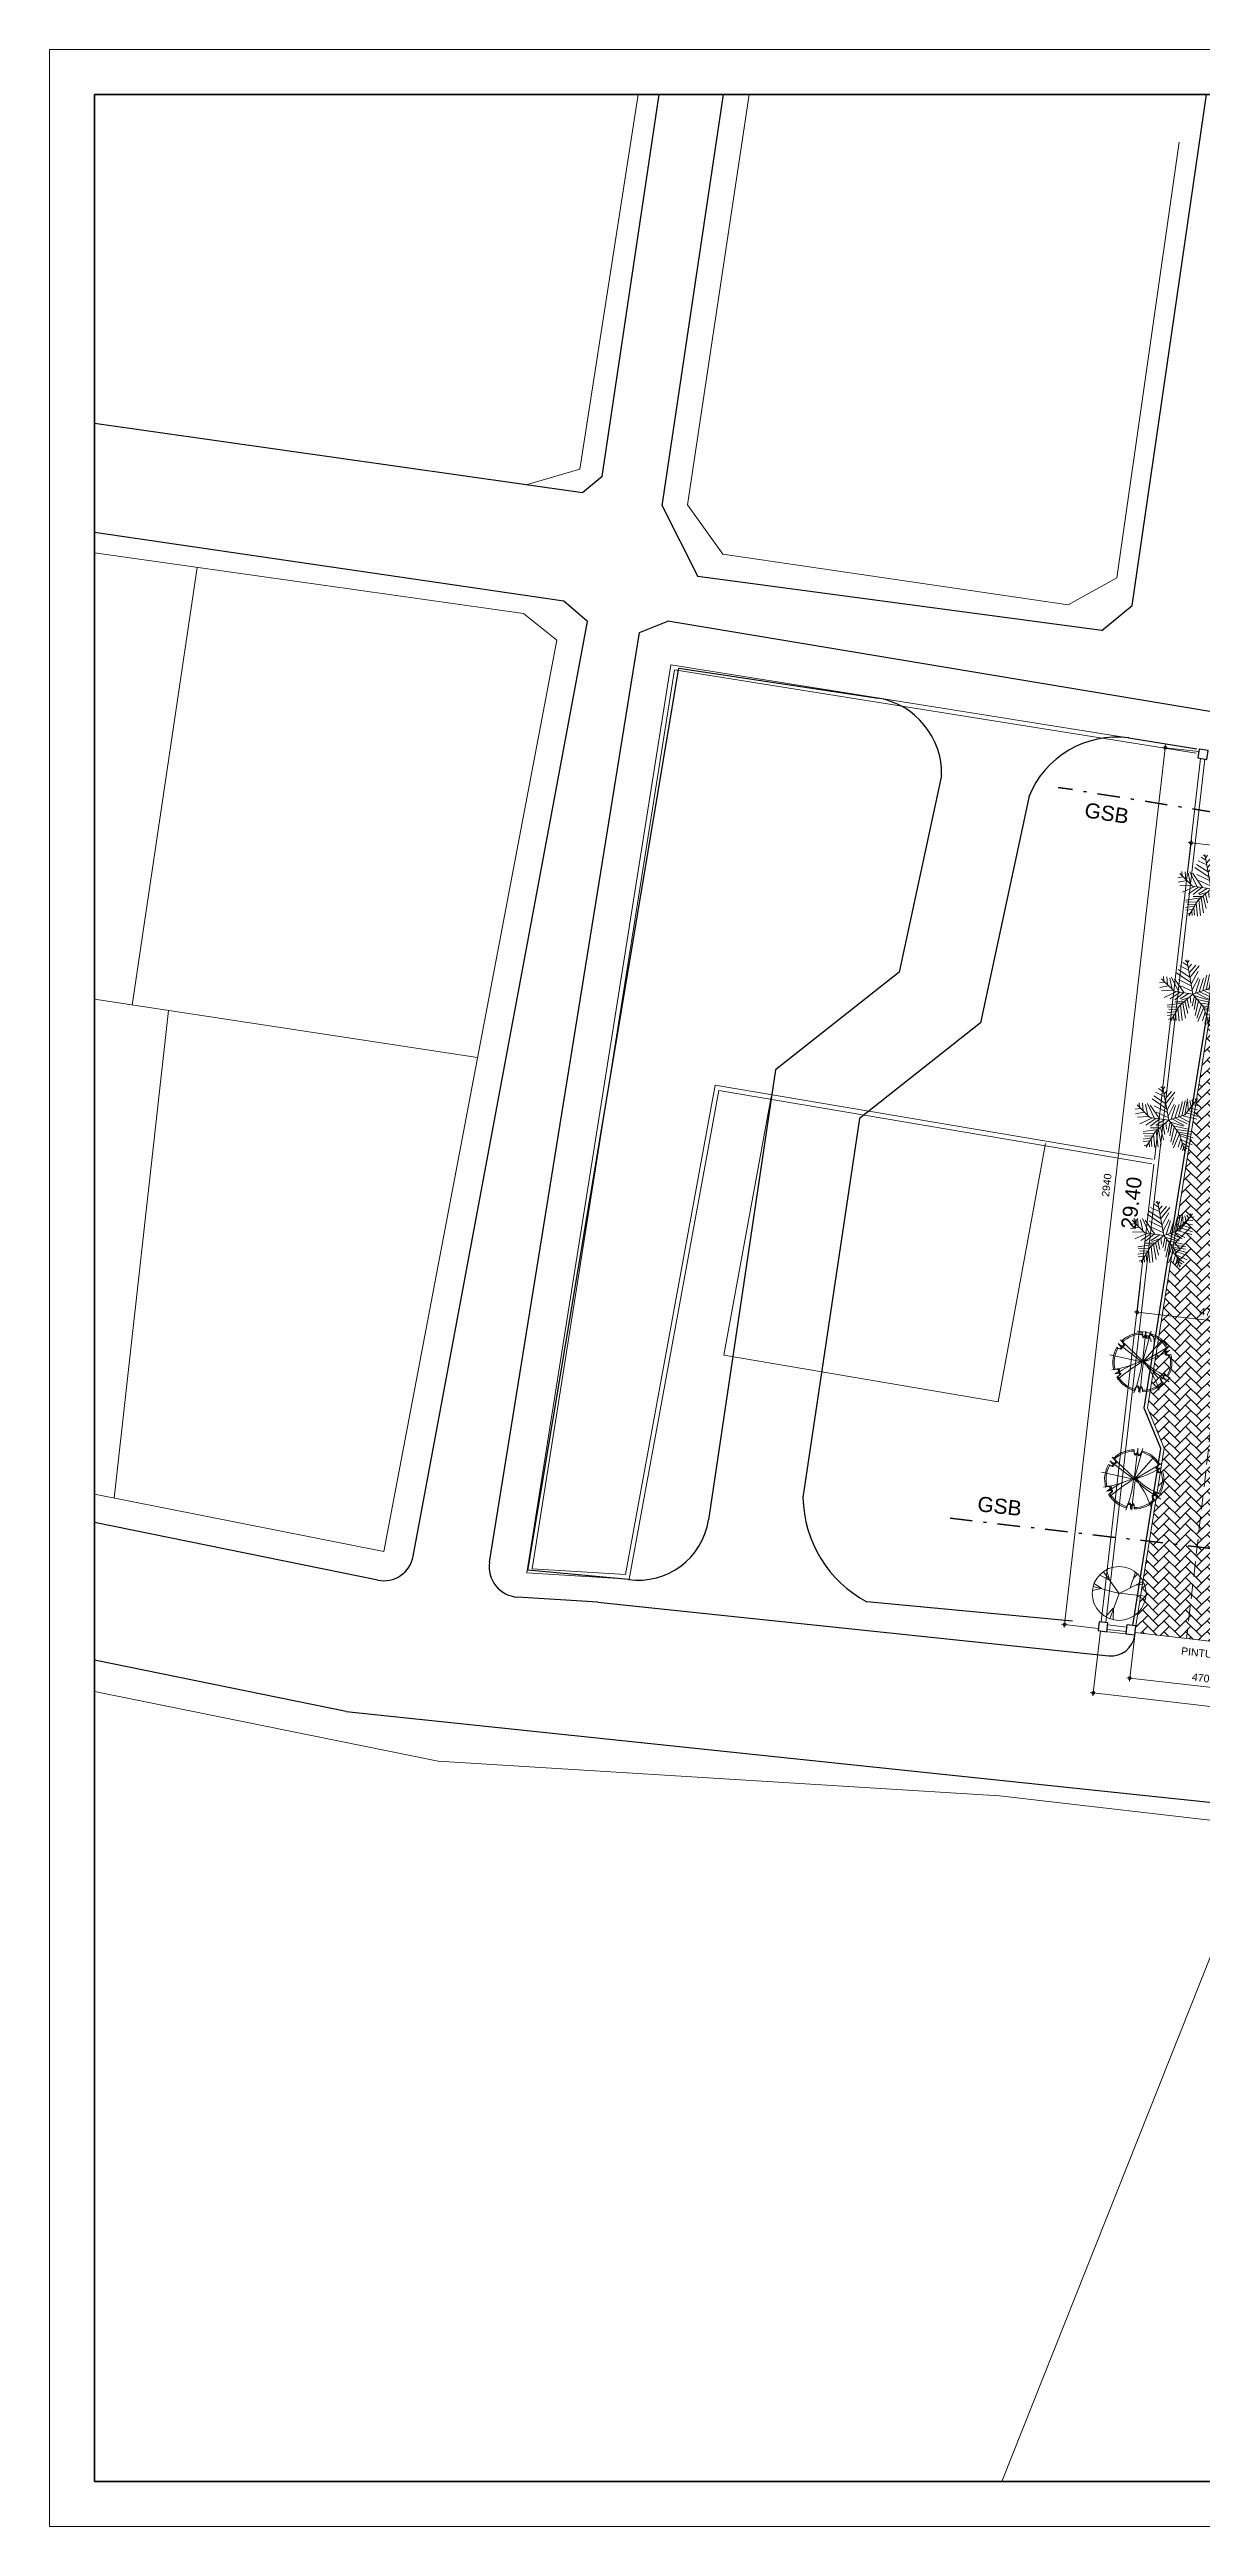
# Model space of a CAD drawing. Header units: millimetres. Extents: x -11 to 1625, y -267 to 180.
# Drawn here: x 1415.2 to 1453.6, y 90.5 to 173 of the extents above; entities that cross this region are included whole.
import ezdxf
from ezdxf.enums import TextEntityAlignment as Align

# ---------------------------------------------------------------- set-up
doc = ezdxf.new("R2010")
doc.units = ezdxf.units.MM
doc.linetypes.add('DASHDOT', pattern=[1, 0.5, -0.25, 0, -0.25])
doc.linetypes.add('HIDDEN', pattern=[0.375, 0.25, -0.125])
for name, color, linetype, lineweight in [('ars', 11, 'Continuous', 5), ('batas jalan', 3, 'Continuous', 25), ('GRS KOP', 1, 'Continuous', 35), ('GSB', 1, 'DASHDOT', 35), ('KOLOM', 1, 'Continuous', 30), ('kop', 7, 'Continuous', 20), ('lan', 7, 'Continuous', 15), ('line', 11, 'Continuous', 5), ('not', 7, 'Continuous', 20), ('PAGAR', 4, 'Continuous', 18), ('POHON', 84, 'Continuous', 0), ('u', 6, 'Continuous', 20)]:
    doc.layers.add(name, color=color, linetype=linetype, lineweight=lineweight)
doc.layers.add('REN.JALAN', color=6, linetype='Continuous')
doc.styles.add('ATTR', font='romans.shx', dxfattribs={"width": 0.8, "height": 1.735066})
doc.styles.add('BARU', font='complex.shx')
doc.styles.get("Standard").update_dxf_attribs({"font": 'ARIALUNI.TTF'})
doc.dimstyles.new('SK100', dxfattribs={"dimtxt": 0.25, "dimasz": 0.1, "dimexe": 0.1, "dimexo": 0, "dimgap": 0.15, "dimtad": 1, "dimdec": 0, "dimlfac": 100, "dimzin": 12, "dimdsep": 46, "dimtxsty": 'Standard', "dimblk": 'BULAT', "dimcen": 0.1, "dimclrd": 256, "dimclre": 256, "dimclrt": 256, "dimadec": 0, "dimazin": 3, "dimtfac": 1, "dimtdec": 0, "dimtofl": 0, "dimtmove": 0, "dimatfit": 3, "dimldrblk": 'BULAT', "dimfxl": 0, "dimtolj": 1, "dimtzin": 0, "dimlwd": -1, "dimlwe": -1, "dimarcsym": 0})
pattern_1 = [(45, (1507.31275, -139.7606), (4e-17, 0.35921024), [0.762, -0.254]), (135, (1507.49236, -139.581), (4e-17, 0.35921024), [0.762, -0.254])]

# ---------------------------------------------------------------- blocks, each defined once
blk = doc.blocks.new('kop')
at = {"layer": 'GRS KOP'}
blk.add_lwpolyline([(1, 54), (83, 54), (83, 1), (1, 1)], close=True, dxfattribs=at)
at = {"layer": 'kop', "color": 7}
for p, q in [((84, 55), (0, 55)), ((0, 55), (0, 0)), ((0, 0), (84, 0))]:
    blk.add_line(p, q, dxfattribs=at)
at = {"layer": 'kop', "style": 'BARU', "flags": 4}
for p, height in [((73.8, 5.4), 0.35), ((73.8, 4.9), 0.35), ((80.303, 5.382), 0.25), ((80.303, 4.882), 0.25), ((73.8, 4.4), 0.35), ((80.303, 4.382), 0.25)]:
    blk.add_attdef('-', p, '', height=height, dxfattribs=at)
at = {"layer": 'kop', "flags": 4}
for tag, p in [('AR-00', (78.057, 2.648)), ('00', (81.238, 2.647))]:
    blk.add_attdef(tag, text='', height=0.35, dxfattribs=at).set_placement(p, align=Align.MIDDLE)
blk = doc.blocks.new('BULAT')
for p, q in [((-1, 0), (1, 0)), ((0, -1), (0, 1))]:
    blk.add_line(p, q)
blk.add_circle((0, 0), 0.5)
blk = doc.blocks.new('*D1649')
at = {"layer": 'Defpoints', "color": 0}
for p in [(1453.141, 145.583), (1458.411, 145.984), (1458.297, 144.99)]:
    blk.add_point(p, dxfattribs=at)
at = {"layer": 'u'}
for p, q in [((1453.141, 145.583), (1453.267, 146.676)), ((1453.355, 146.565), (1458.312, 145.995)), ((1458.297, 144.99), (1458.423, 146.083))]:
    blk.add_line(p, q, dxfattribs=at)
at = {"layer": 'u', "xscale": 0.1, "yscale": 0.1, "zscale": 0.1}
for p, rotation in [((1453.256, 146.577), 173.440743076962), ((1458.411, 145.984), 353.440743076962)]:
    blk.add_blockref('BULAT', p, dxfattribs=dict(at, rotation=rotation))
at = {"layer": 'u', "insert": (1455.863, 146.557), "char_height": 0.25, "attachment_point": 5, "rotation": 353.44074}
blk.add_mtext('\\A1;519', dxfattribs=at)
blk = doc.blocks.new('*D1651')
at = {"layer": 'Defpoints', "color": 0}
for p in [(1451.572, 131.934), (1456.252, 131.396), (1456.138, 130.402)]:
    blk.add_point(p, dxfattribs=at)
at = {"layer": 'u'}
for p, q in [((1451.572, 131.934), (1451.446, 130.841)), ((1456.252, 131.396), (1456.126, 130.303)), ((1451.557, 130.929), (1456.038, 130.413))]:
    blk.add_line(p, q, dxfattribs=at)
at = {"layer": 'u', "xscale": 0.1, "yscale": 0.1, "zscale": 0.1}
for p, rotation in [((1451.458, 130.94), 173.440743076962), ((1456.138, 130.402), 353.4407430769621)]:
    blk.add_blockref('BULAT', p, dxfattribs=dict(at, rotation=rotation))
at = {"layer": 'u', "insert": (1453.829, 130.945), "char_height": 0.25, "attachment_point": 5, "rotation": 353.44074}
blk.add_mtext('\\A1;471', dxfattribs=at)
blk = doc.blocks.new('Tree Palm')
at = {"layer": 'POHON'}
for p, q in [((-0.07288, 0.39707), (-0.21778, 0.46673)), ((-0.08737, 0.47138), (-0.17069, 0.52711)), ((-0.10186, 0.5364), (-0.13084, 0.55962)), ((0, 0), (-0.105, 0.57)), ((-0.09099, 0.51782), (-0.06563, 0.55962)), ((-0.0765, 0.43423), (-0.02578, 0.4946)), ((-0.05839, 0.35992), (0.04667, 0.48067)), ((-0.05114, 0.27632), (0.10463, 0.46673)), ((-0.47498, 0.19737), (-0.5583, 0.18344)), ((-0.40615, 0.137), (-0.55105, 0.10913)), ((-0.315, 0.045), (-0.525, 0.255)), ((-0.3337, 0.06269), (-0.52207, 0.0534)), ((-0.48585, 0.21131), (-0.49309, 0.29026)), ((-0.28299, 0.03483), (-0.4786, -0.05805)), ((-0.43513, 0.28561), (-0.42427, 0.15558)), ((-0.38442, 0.26239), (-0.34819, 0.07663)), ((-0.21416, 0.03018), (-0.38079, -0.08128)), ((-0.35544, 0.28097), (-0.24314, 0.03947)), ((0, 0), (-0.315, 0.045)), ((-0.14533, 0.0209), (-0.30834, 0.2531)), ((-0.15982, 0.0209), (-0.3011, -0.09521)), ((-0.03665, 0.19273), (-0.27574, 0.35527)), ((-0.05114, 0.28097), (-0.24676, 0.40636)), ((-0.24314, 0.23917), (-0.02941, 0.137)), ((0, 0), (-0.225, -0.195)), ((-0.06563, 0.01161), (-0.21416, -0.08128)), ((-0.20691, 0.137), (-0.01129, 0.04876)), ((-0.02941, 0.16486), (0.08652, 0.3785)), ((-0.01129, 0.06734), (0.09014, 0.26704)), ((0, 0), (0.27, 0.09)), ((0, 0), (0.18, -0.225)), ((0.03942, 0.01625), (0.11187, 0.24381)), ((0.06478, 0.01625), (0.2604, -0.08592)), ((0.10101, 0.03483), (0.17708, 0.26239)), ((0.11187, 0.03483), (0.30749, -0.05805)), ((0.16259, 0.05805), (0.23142, 0.31348)), ((0.1807, 0.05805), (0.35096, -0.03483)), ((0.22055, 0.07198), (0.27489, 0.32277)), ((0.24229, 0.07663), (0.46688, 0.01625)), ((0.27, 0.09), (0.48, 0.36)), ((0.27127, 0.09056), (0.31112, 0.35992)), ((0.29662, 0.12307), (0.48137, 0.06269)), ((0.31836, 0.30883), (0.32561, 0.16486)), ((0.33285, 0.16486), (0.48862, 0.10913)), ((0.35096, 0.32741), (0.3727, 0.22524)), ((0.36183, 0.19737), (0.48137, 0.1788)), ((0.38719, 0.34134), (0.41979, 0.28561)), ((0.4053, 0.25775), (0.48862, 0.24846)), ((0.43791, 0.29954), (0.51036, 0.30883)), ((0.44153, 0.36456), (0.45239, 0.32741)), ((-0.17431, -0.15094), (-0.42789, -0.18809)), ((-0.28299, -0.29026), (-0.42789, -0.31348)), ((-0.24314, -0.21596), (-0.42427, -0.2206)), ((-0.30834, -0.34135), (-0.42427, -0.35528)), ((-0.34457, -0.39708), (-0.40978, -0.42494)), ((-0.26849, -0.2624), (-0.40253, -0.25775)), ((-0.225, -0.195), (-0.375, -0.45)), ((-0.32646, -0.36921), (-0.31921, -0.44352)), ((-0.15257, -0.12772), (-0.3011, -0.12772)), ((-0.29023, -0.30884), (-0.27936, -0.43887)), ((-0.25038, -0.23918), (-0.22865, -0.45281)), ((-0.20691, -0.18345), (-0.17793, -0.44352)), ((-0.06563, -0.05805), (-0.19967, -0.09985)), ((-0.17069, -0.15094), (-0.12721, -0.40172)), ((-0.13446, -0.11378), (-0.08737, -0.32741)), ((-0.09461, -0.08592), (-0.06201, -0.23453)), ((-0.04752, -0.03483), (-0.03665, -0.14629)), ((0.02493, -0.03019), (-0.01491, -0.20202)), ((0.01769, -0.02555), (0.24229, -0.09521)), ((0.05029, -0.0627), (0.02131, -0.25775)), ((0.09014, -0.11378), (0.0358, -0.35992)), ((0.14085, -0.16951), (0.06478, -0.40172)), ((0.07565, -0.09056), (0.32198, -0.14629)), ((0.1807, -0.22524), (0.08289, -0.45745)), ((0.12274, -0.15094), (0.36907, -0.18809)), ((0.20244, -0.30419), (0.15897, -0.44816)), ((0.16259, -0.19738), (0.36183, -0.22989)), ((0.18, -0.225), (0.27, -0.525)), ((0.18433, -0.22524), (0.4053, -0.29026)), ((0.19157, -0.25311), (0.38719, -0.33206)), ((0.2278, -0.3785), (0.19519, -0.48532)), ((0.21331, -0.32741), (0.39081, -0.40636)), ((0.2278, -0.38314), (0.34372, -0.44816)), ((0.24591, -0.45745), (0.23142, -0.50854)), ((0.24591, -0.43423), (0.30749, -0.47603)), ((0.26764, -0.49925), (0.28213, -0.50854))]:
    blk.add_line(p, q, dxfattribs=at)
at = {"layer": 'POHON', "style": 'ATTR', "width": 0.8, "flags": 9}
blk.add_attdef('ESTCODE', (0, 0), '', height=0.00000274, dxfattribs=at)
blk = doc.blocks.new('POH1')
for p, q in [((0.05, -0.21), (0.81, 6.36)), ((0.05, -0.21), (1.89, 6.3)), ((-0.06, -0.14), (-6.86, 1.32)), ((0.02, -0.21), (-5.08, 3.7)), ((0.13, 0.02), (-4.57, 4.49)), ((0.05, -0.21), (4.16, 4.43)), ((0.05, -0.21), (5.8, 3.13))]:
    blk.add_line(p, q)
for centre, radius, start, end in [((0.05, -0.21), 6.25, 90, 135.0227), ((0.05, -0.21), 5.96, 90, 135.0227), ((0.05, -0.21), 5.96, 82.7502, 83.2278), ((0.05, -0.21), 6.25, 82.7502, 83.2278), ((0.05, -0.21), 5.96, 30, 75.0227), ((0.05, -0.21), 6.25, 30, 75.0227), ((-10.04, 21.28), 23.43, 278.8909, 295.051), ((0.05, -0.21), 6.25, 150, 195.0227), ((0.05, -0.21), 5.96, 150, 195.0227), ((5.31, -17.57), 18.35, 106.8033, 125.7765), ((0.05, -0.21), 6.25, 142.7502, 143.2278), ((0.05, -0.21), 5.96, 142.7502, 143.2278), ((-13.31, -11.55), 17.78, 17.8032, 41.5209), ((-7.08, 24.06), 25.29, 286.3556, 299.2634), ((11.41, 11.39), 15.87, 224.9427, 249.6513), ((0.05, -0.21), 5.96, 330, 15.0227), ((0.05, -0.21), 6.25, 330, 15.0227), ((0.05, -0.21), 5.96, 22.7502, 23.2278), ((0.05, -0.21), 6.25, 22.7502, 23.2278), ((0.05, -0.21), 6.25, 202.7502, 203.2278), ((0.05, -0.21), 5.96, 202.7502, 203.2278), ((0.05, -0.21), 6.25, 210, 255.0227), ((17.96, -30.23), 35.05, 120.5334, 131.3202), ((0.05, -0.21), 5.96, 210, 255.0227), ((-25.72, 2.83), 25.82, 338.2739, 353.6202), ((297.19, -37.09), 299.21, 172.9262, 174.1748), ((17.56, 17.05), 24.47, 224.1559, 241.0585), ((0.05, -0.21), 5.96, 270, 315.0227), ((0.05, -0.21), 6.25, 270, 315.0227), ((0.05, -0.21), 5.96, 322.7502, 323.2278), ((0.05, -0.21), 6.25, 322.7502, 323.2278), ((0.05, -0.21), 6.25, 262.7502, 263.2278), ((0.05, -0.21), 5.96, 262.7502, 263.2278)]:
    blk.add_arc(centre, radius, start, end)
for centre, major_axis, ratio, start_param, end_param in [((0.41, 5.99), (-0.115, -0.809), 0.450725, 4.712389, 7.927948), ((0.39, 5.7), (-0.109, -0.771), 0.450725, 4.712389, 7.927948), ((1.19, 5.58), (-0.14, -0.794), 0.498328, 4.647864, 7.899063), ((1.24, 5.87), (-0.147, -0.833), 0.498328, 4.647864, 7.899063), ((-5.14, 3.21), (0.643, -0.504), 0.450725, 4.712389, 7.927948), ((-4.89, 3.05), (0.613, -0.48), 0.450725, 4.712389, 7.927948), ((-4.62, 3.86), (0.648, -0.544), 0.498328, 4.647864, 7.899063), ((-4.4, 3.67), (0.618, -0.518), 0.498328, 4.647864, 7.899063), ((5.34, 2.45), (-0.723, -0.291), 0.450725, 4.712389, 7.927948), ((5.6, 2.58), (-0.758, -0.305), 0.450725, 4.712389, 7.927948), ((5.63, 1.7), (-0.758, -0.276), 0.498328, 4.647864, 7.899063), ((5.9, 1.8), (-0.795, -0.29), 0.498328, 4.647864, 7.899063), ((-5.81, -2.21), (0.795, 0.29), 0.498328, 4.647864, 7.899063), ((-5.53, -2.11), (0.758, 0.276), 0.498328, 4.647864, 7.899063), ((-5.5, -2.99), (0.758, 0.305), 0.450725, 4.712389, 7.927948), ((-5.24, -2.86), (0.723, 0.291), 0.450725, 4.712389, 7.927948), ((-1.09, -5.99), (0.14, 0.794), 0.498328, 4.647864, 7.899063), ((4.49, -4.09), (-0.618, 0.518), 0.498328, 4.647864, 7.899063), ((4.71, -4.28), (-0.648, 0.544), 0.498328, 4.647864, 7.899063), ((4.99, -3.46), (-0.613, 0.48), 0.450725, 4.712389, 7.927948), ((5.23, -3.62), (-0.643, 0.504), 0.450725, 4.712389, 7.927948), ((-1.15, -6.28), (0.147, 0.833), 0.498328, 4.647864, 7.899063), ((-0.32, -6.4), (0.115, 0.809), 0.450725, 4.712389, 7.927948), ((-0.3, -6.11), (0.109, 0.771), 0.450725, 4.712389, 7.927948)]:
    blk.add_ellipse(centre, major_axis=major_axis, ratio=ratio, start_param=start_param, end_param=end_param)
blk.add_point((0.05, -0.21))
blk.add_point((0.05, -0.21))
blk = doc.blocks.new('Deciduous Tree 13 PV')
at = {"layer": 'POHON'}
for p, q in [((-0.49, 0.136), (-0.748, 0.081)), ((0.001, 0.001), (-0.724, 0.197)), ((-0.495, 0.136), (-0.695, 0.276)), ((-0.271, 0.374), (-0.538, 0.509)), ((0.001, 0.001), (-0.438, 0.6)), ((-0.266, 0.38), (-0.347, 0.655)), ((0, 0), (-0.261, -0.702)), ((0.001, 0.001), (0.664, 0.332)), ((0.001, 0.008), (0.74, -0.078)), ((0.311, 0.16), (0.454, 0.594)), ((0.401, 0.429), (0.511, 0.539)), ((0.473, 0.234), (0.697, 0.264)), ((-0.161, -0.414), (-0.376, -0.653)), ((-0.156, -0.414), (-0.166, -0.726)), ((0.478, -0.047), (0.721, -0.176))]:
    blk.add_line(p, q, dxfattribs=at)
blk.add_circle((0, 0), 0.75, dxfattribs=at)
at = {"layer": 'POHON', "style": 'ATTR', "width": 0.8, "flags": 9}
blk.add_attdef('ESTCODE', (0.001, 0.001), '', height=0.000003, rotation=180, dxfattribs=at)
blk = doc.blocks.new('*D1657')
at = {"layer": 'Defpoints', "color": 0}
for p in [(1451.389, 120.273), (1456.058, 119.733), (1455.882, 118.218)]:
    blk.add_point(p, dxfattribs=at)
at = {"layer": 'u'}
for p, q in [((1451.389, 120.273), (1451.202, 118.659)), ((1456.058, 119.733), (1455.871, 118.119)), ((1451.313, 118.747), (1455.783, 118.23))]:
    blk.add_line(p, q, dxfattribs=at)
at = {"layer": 'u', "xscale": 0.1, "yscale": 0.1, "zscale": 0.1}
for p, rotation in [((1451.213, 118.758), 173.4063570292654), ((1455.882, 118.218), 353.4063570292655)]:
    blk.add_blockref('BULAT', p, dxfattribs=dict(at, rotation=rotation))
at = {"layer": 'u', "insert": (1453.58, 118.764), "char_height": 0.25, "attachment_point": 5, "rotation": 353.40636}
blk.add_mtext('\\A1;470', dxfattribs=at)
blk = doc.blocks.new('*D1655')
at = {"layer": 'Defpoints', "color": 0}
for p in [(1452.397, 149.745), (1453.519, 149.616), (1450.165, 120.412)]:
    blk.add_point(p, dxfattribs=at)
at = {"layer": 'u'}
for p, q in [((1449.054, 120.641), (1452.386, 149.645)), ((1453.519, 149.616), (1452.298, 149.756)), ((1450.165, 120.412), (1448.943, 120.553))]:
    blk.add_line(p, q, dxfattribs=at)
at = {"layer": 'u', "xscale": 0.1, "yscale": 0.1, "zscale": 0.1}
for p, rotation in [((1452.397, 149.745), 83.4475965070384), ((1449.043, 120.541), 263.4475965070384)]:
    blk.add_blockref('BULAT', p, dxfattribs=dict(at, rotation=rotation))
at = {"layer": 'u', "insert": (1450.444, 135.175), "char_height": 0.25, "attachment_point": 5, "rotation": 83.4476}
blk.add_mtext('\\A1;2940', dxfattribs=at)
blk = doc.blocks.new('*D1656')
at = {"layer": 'Defpoints', "color": 0}
for p in [(1450.235, 120.328), (1484.608, 116.362), (1484.37, 114.298)]:
    blk.add_point(p, dxfattribs=at)
at = {"layer": 'u'}
for p, q in [((1450.235, 120.328), (1449.986, 118.164)), ((1450.097, 118.252), (1484.27, 114.31)), ((1484.608, 116.362), (1484.358, 114.199))]:
    blk.add_line(p, q, dxfattribs=at)
at = {"layer": 'u', "xscale": 0.1, "yscale": 0.1, "zscale": 0.1}
for p, rotation in [((1449.997, 118.264), 173.4190750474977), ((1484.37, 114.298), 353.4190750474976)]:
    blk.add_blockref('BULAT', p, dxfattribs=dict(at, rotation=rotation))
at = {"layer": 'u', "insert": (1467.215, 116.557), "char_height": 0.25, "attachment_point": 5, "rotation": 353.41908}
blk.add_mtext('\\A1;3460', dxfattribs=at)

msp = doc.modelspace()

# ---------------------------------------------------------------- hatches: boundary and pattern name
at = {"layer": 'ars'}
h = msp.add_hatch(dxfattribs=at)
h.set_pattern_fill('AR-HBONE', color=256, scale=0.0025)
h.set_pattern_definition(pattern_1)
h.paths.add_polyline_path([(1456.7026664, 145.8024817), (1454.7275841, 146.1172036), (1452.4478757, 131.8105672), (1454.4366688, 131.5818891)])
h = msp.add_hatch(dxfattribs=at)
h.set_pattern_fill('AR-HBONE', color=256, scale=0.0025)
h.set_pattern_definition(pattern_1)
edge = h.paths.add_edge_path()
edge.add_line((1452.3569004, 126.4110469), (1451.4144306, 120.4964427))
edge.add_line((1451.4144306, 120.4964427), (1451.3885945, 120.272931))
edge.add_line((1451.3885945, 120.272931), (1456.0575064, 119.7332444))
edge.add_line((1456.0575064, 119.7332444), (1456.0833425, 119.9567561))
edge.add_line((1456.0833425, 119.9567561), (1456.1825916, 119.9452838))
edge.add_line((1456.1825916, 119.9452838), (1456.4023487, 121.8564911))
edge.add_arc((1458.3892572, 121.6280296), 2, 83.406357029, 173.440743077, ccw=False)
edge.add_line((1458.618911, 123.6148007), (1460.7620962, 125.7140285))
edge.add_line((1460.7620962, 125.7140285), (1463.3544266, 123.0674152))
edge.add_line((1463.3544266, 123.0674152), (1465.4976118, 125.1666431))
edge.add_line((1465.4976118, 125.1666431), (1468.0899423, 122.5200298))
edge.add_line((1468.0899423, 122.5200298), (1470.2331274, 124.6192577))
edge.add_line((1470.2331274, 124.6192577), (1472.8254579, 121.9726444))
edge.add_line((1472.8254579, 121.9726444), (1474.968643, 124.0718722))
edge.add_line((1474.968643, 124.0718722), (1478.4085919, 120.5598916))
edge.add_line((1478.4085919, 120.5598916), (1479.5278109, 127.5837105))
edge.add_line((1479.5278109, 127.5837105), (1470.7310978, 128.9854335))
edge.add_line((1470.7310978, 128.9854335), (1470.4950564, 127.5041217))
edge.add_line((1470.4950564, 127.5041217), (1463.0884977, 128.6843288))
edge.add_line((1463.0884977, 128.6843288), (1463.3245392, 130.1656406))
edge.add_line((1463.3245392, 130.1656406), (1454.4366688, 131.5818891))
edge.add_line((1454.4366688, 131.5818891), (1452.4478757, 131.8105672))
edge.add_line((1452.4478757, 131.8105672), (1451.8028039, 127.762327))
edge.add_line((1451.8028039, 127.762327), (1452.3569004, 126.4110469))

# ---------------------------------------------------------------- linework, layer by layer
msp.add_lwpolyline([(1451.3150004, 120.507936), (1452.2537304, 126.399071), (1451.699634, 127.750351), (1454.6445661, 146.2316938), (1456.7184025, 145.9012358)])
at = {"layer": 'batas jalan'}
for p, q in [((1433.6306231, 158.7827326), (1435.5300802, 171.5000005)), ((1435.629036, 157.8059037), (1437.6743928, 171.5000005)), ((1451.2908822, 154.4819758), (1453.7762666, 171.5000005)), ((1432.9725993, 158.2374663), (1416.714162, 160.5452445)), ((1433.6306231, 158.7827326), (1432.9725993, 158.2374663)), ((1435.629036, 157.8059037), (1436.8204886, 155.443365)), ((1432.3560178, 154.6296767), (1416.714162, 156.9133377)), ((1450.2869159, 153.6442573), (1436.8204886, 155.443365)), ((1433.141441, 153.9442218), (1432.3560178, 154.6296767)), ((1450.2869159, 153.6442573), (1451.2908822, 154.4819758)), ((1427.3383509, 122.8156681), (1433.141441, 153.9442218)), ((1429.8794265, 122.6141221), (1434.8760804, 153.5848824)), ((1434.8760804, 153.5848824), (1435.8233847, 153.9564222)), ((1509.5628843, 141.6961132), (1435.8233847, 153.9564222)), ((1426.1565195, 122.0188875), (1416.714162, 123.9339382)), ((1433.4904549, 121.2901335), (1430.8047358, 121.4567663)), ((1433.4904549, 121.2901335), (1450.5145119, 119.4979009)), ((1451.3790658, 120.190497), (1451.3799825, 120.1984271)), ((1425.1001376, 117.6485681), (1416.714162, 119.3493688)), ((1425.1001376, 117.6485681), (1478.9781261, 111.9764838))]:
    msp.add_line(p, q, dxfattribs=at)
for centre, radius, start, end in [((1426.3552875, 122.9989341), 1, 258.535073714, 349.439947334), ((1430.8666608, 122.4548471), 1, 170.835182809, 266.44968898), ((1450.5969437, 120.2809037), 0.78733, 263.990239807, 353.406357029)]:
    msp.add_arc(centre, radius, start, end, dxfattribs=at)
at = {"layer": 'GSB', "ltscale": 1.5}
for p, q in [((1496.70685, 140.794998), (1448.8246496, 148.4248455)), ((1492.0571915, 118.6674613), (1445.2277307, 124.0805495))]:
    msp.add_line(p, q, dxfattribs=at)
at = {"layer": 'KOLOM'}
for points in [[(1453.4855511, 149.403672), (1453.7818135, 149.3564638), (1453.8290218, 149.6527261), (1453.5327594, 149.6999344)], [(1450.1562752, 120.3369916), (1450.4542908, 120.3025435), (1450.4887389, 120.6005592), (1450.1907232, 120.6350073)], [(1451.0819668, 120.2328751), (1451.3799825, 120.1984271), (1451.4144306, 120.4964427), (1451.1164149, 120.5308908)]]:
    msp.add_lwpolyline(points, close=True, dxfattribs=at)
at = {"layer": 'lan', "linetype": 'HIDDEN', "ltscale": 2}
msp.add_line((1454.4366688, 131.5818891), (1453.1064397, 120.0738727), dxfattribs=at)
at = {"layer": 'lan'}
msp.add_line((1450.386597, 120.313254), (1451.0819668, 120.2328751), dxfattribs=at)
at = {"layer": 'line'}
for p, q in [((1432.8823227, 159.0246368), (1434.8267074, 171.5000005)), ((1436.4775827, 157.8401715), (1438.5265808, 171.5000005)), ((1450.7853067, 155.4023587), (1452.8553671, 169.9170215)), ((1432.8823227, 159.0246368), (1431.0953102, 158.5039351)), ((1436.4775827, 157.8401715), (1437.6580952, 156.1969315)), ((1431.0091375, 154.2136607), (1416.714162, 156.2326621)), ((1449.1656908, 154.5072786), (1437.6580952, 156.1969315)), ((1417.9646193, 141.1753876), (1420.1348469, 155.7495296)), ((1450.7853067, 155.4023587), (1449.1656908, 154.5072786)), ((1431.0091375, 154.2136607), (1432.1263906, 153.3252892)), ((1432.1263906, 153.3252892), (1426.3513485, 122.9787539)), ((1429.4814503, 139.4267283), (1416.714162, 141.3652509)), ((1419.1811694, 140.9906725), (1417.3666372, 124.7514959)), ((1437.6896833, 129.50879), (1439.2693751, 138.112559)), ((1446.8304246, 127.961255), (1448.4101163, 136.5650241)), ((1437.6896833, 129.50879), (1446.8304246, 127.961255)), ((1426.3513485, 122.9787539), (1416.714162, 124.8802335)), ((1428.1692556, 115.9906572), (1416.714162, 118.3139207)), ((1446.8775261, 114.8299204), (1428.1692556, 115.9906572)), ((1470.9367397, 112.0488795), (1446.8775261, 114.8299204)), ((1455.6224803, 113.8190779), (1446.9529573, 92.0000005))]:
    msp.add_line(p, q, dxfattribs=at)
at = {"layer": 'PAGAR'}
for p, q in [((1435.9152541, 152.5072172), (1431.1209229, 122.2608648)), ((1436.0399021, 152.3354626), (1431.2949067, 122.4003585)), ((1453.4493384, 149.7132272), (1435.9152541, 152.5072172)), ((1453.4257342, 149.565096), (1436.0399021, 152.3354626)), ((1453.7207247, 149.366198), (1450.4141456, 120.6091815)), ((1453.572453, 149.3898246), (1452.0360613, 136.0279661)), ((1434.4048297, 122.2074063), (1437.3972494, 138.5055787)), ((1434.5283365, 122.049455), (1437.5180686, 138.3329894)), ((1437.3972494, 138.5055787), (1451.9683674, 136.0386765)), ((1437.5180686, 138.3329894), (1451.9512085, 135.889447)), ((1452.0189024, 135.8787365), (1450.2651377, 120.6264056)), ((1451.747668, 130.1798784), (1451.4496317, 130.2141476)), ((1451.7590911, 130.2792238), (1451.4610548, 130.313493)), ((1434.5283365, 122.049455), (1431.1209229, 122.2608648)), ((1434.4048297, 122.2074063), (1431.2949067, 122.4003585)), ((1451.1078029, 120.4563869), (1450.480456, 120.5289029)), ((1451.0905788, 120.3073791), (1450.4630004, 120.3778917)), ((1456.0575064, 119.7332444), (1451.3885945, 120.272931))]:
    msp.add_line(p, q, dxfattribs=at)
msp.add_lwpolyline([(1451.4144306, 120.4964427), (1452.3569004, 126.4110469), (1451.8028039, 127.762327), (1454.7275841, 146.1172036)], dxfattribs=at)
for radius in [0.2, 0.3]:
    msp.add_arc((1451.7248218, 129.9811875), radius, 353.440743077, 83.440743077, dxfattribs=at)
at = {"layer": 'REN.JALAN'}
for p, q in [((1431.1570722, 122.3565856), (1436.1901756, 152.3970499)), ((1436.1901756, 152.3970499), (1442.83173, 151.3996925)), ((1451.1823268, 150.0700721), (1453.4493384, 149.7132272)), ((1434.5090568, 122.0412347), (1431.1570722, 122.3565856))]:
    msp.add_line(p, q, dxfattribs=at)
for points in [[(1444.9442775, 148.8177224), (1443.5317148, 142.2680559), (1439.4123912, 139.0203065), (1437.1768794, 124.0254813)], [(1447.8768509, 148.185256), (1446.2367322, 140.5804752), (1442.2041495, 137.4011138), (1440.3206004, 124.7670992)], [(1449.3090358, 120.6488695), (1442.4554317, 121.2936488)]]:
    msp.add_lwpolyline(points, dxfattribs=at)
for centre, radius, start, end in [((1442.3912771, 148.8840975), 2.5538631, 358.510710674, 80.06881), ((1450.7755081, 146.9457615), 3.1506853, 82.581217805, 158.240182494), ((1444.3661276, 124.8607631), 4.0466114, 181.326300344, 241.824632093), ((1434.8314089, 124.3934008), 2.3741517, 262.196522252, 351.085010185)]:
    msp.add_arc(centre, radius, start, end, dxfattribs=at)

# ---------------------------------------------------------------- block references
at = {"layer": 'kop', "xscale": 1.5, "yscale": 1.5, "zscale": 1.5}
msp.add_blockref('kop', (1415.214162, 90.5000005), dxfattribs=at)
at = {"layer": 'POHON'}
for name, p, xscale, yscale, zscale in [('Tree Palm', (1453.9314474, 145.0449177), 2, 2, 2), ('Tree Palm', (1453.3215808, 141.5422333), 2, 2, 2), ('Tree Palm', (1452.5113021, 137.3361853), 2, 2, 2), ('Tree Palm', (1452.3442941, 133.4985228), 2, 2, 2), ('POH1', (1451.6272536, 129.3141361), 0.157610670999913, 0.157610670999913, 0.157610670999913), ('POH1', (1451.6272536, 129.3141361), 0.157610670999913, 0.157610670999913, 0.157610670999913), ('POH1', (1451.3537303, 125.4090837), 0.157610670999913, 0.157610670999913, 0.157610670999913), ('Deciduous Tree 13 PV', (1450.8591906, 121.5756394), 1.195661951756673, 1.195661951756673, 1.195661951756673)]:
    msp.add_blockref(name, p, dxfattribs=dict(at, xscale=xscale, yscale=yscale, zscale=zscale))

# ---------------------------------------------------------------- texts
at = {"layer": 'not'}
for s, width, insert, char_height, attachment_point, rotation in [('\\pi1.9254;GSB', 5.253610777, (1447.8533927, 148.2234596), 0.5, 1, 351.16673645), ('\\pi0.24771;29.40', 2.190504275, (1451.3888965, 133.4394863), 0.5, 7, 83.058820044), ('\\pi1.9254;GSB', 5.253610777, (1444.2596459, 125.0352035), 0.5, 1, 353.501494417), ('\\pi0.040053;PINTU MASUK', 2.439246343, (1452.9033562, 119.7930165), 0.25, 1, 353.666689556)]:
    msp.add_mtext_dynamic_manual_height_columns(s, width=width, gutter_width=12.5, heights=[0], dxfattribs=dict(at, insert=insert, char_height=char_height, attachment_point=attachment_point, rotation=rotation))

# ---------------------------------------------------------------- dimensions: what is measured, and where the dimension line sits
at = {"layer": 'u'}
for p1, p2, distance, picture, middle in [((1450.1649848, 120.4123397), (1453.5193719, 149.615919), 1.1297009, '*D1655', (1450.4439424, 135.1747338)), ((1450.2353716, 120.3278687), (1484.6077983, 116.3624394), -2.0778502, '*D1656', (1467.2152794, 116.5568935)), ((1451.3885945, 120.272931), (1456.0575064, 119.7332444), -1.5248628, '*D1657', (1453.5798458, 118.7642025))]:
    dim = msp.add_aligned_dim(p1=p1, p2=p2, distance=distance, dimstyle='SK100', dxfattribs=at)
    dim.commit()
    dim.dimension.update_dxf_attribs({"geometry": picture, "text_midpoint": middle})
for base, p1, p2, picture, middle in [((1458.4111024, 145.9839111), (1453.14133, 145.5832585), (1458.2968717, 144.9904568), '*D1649', (1455.8308866, 146.280593)), ((1456.137536, 130.4020507), (1451.5718481, 131.9336178), (1456.2517667, 131.3955049), '*D1651', (1453.7975767, 130.6711071))]:
    dim = msp.add_linear_dim(base=base, p1=p1, p2=p2, angle=353.440743077, dimstyle='SK100', dxfattribs=at)
    dim.commit()
    dim.dimension.update_dxf_attribs({"geometry": picture, "text_midpoint": middle, "dimtype": 161})

doc.saveas('drawing.dxf')
